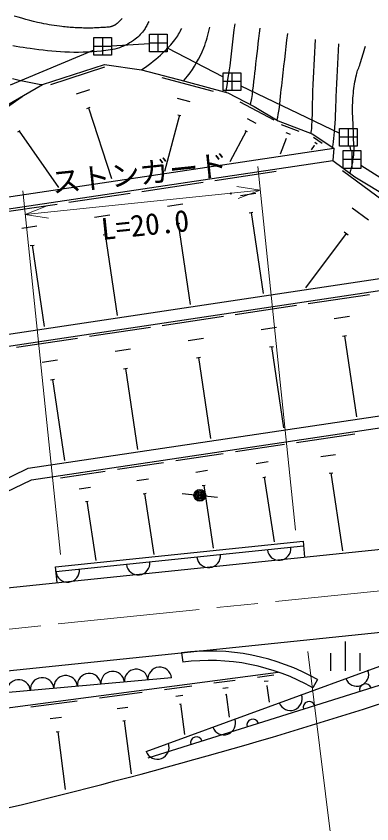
# Model space of a CAD drawing. Units: millimetres, scale not verified. Extents: x 40000 to 680000, y 20000 to 380000.
# Drawn here: x 498859 to 528975, y 265178 to 333673 of the extents above; entities that cross this region are included whole.
import ezdxf
from ezdxf.enums import TextEntityAlignment as Align

# ---------------------------------------------------------------- set-up
doc = ezdxf.new("R2010")
doc.units = ezdxf.units.MM
doc.header["$LTSCALE"] = 1000
doc.linetypes.add('CHAIN', pattern=[18.5, 12, -1.5, 3.5, -1.5])
for name, color, linetype, lineweight in [('M-BGD', 7, 'Continuous', 25), ('M-BMK', 2, 'CHAIN', 13), ('M-STR-HTXT', 7, 'Continuous', 13)]:
    doc.layers.add(name, color=color, linetype=linetype, lineweight=lineweight)
doc.styles.add('@ＭＳ ゴシック', font='')
doc.styles.add('ＭＳ ゴシック', font='')
doc.styles.get('@ＭＳ ゴシック').set_extended_font_data('@MS Gothic')
doc.styles.get('ＭＳ ゴシック').set_extended_font_data('MS Gothic')

msp = doc.modelspace()

# ---------------------------------------------------------------- linework, layer by layer
at = {"layer": 'M-BGD'}
for p, q in [((505434, 330356), (505434, 331856)), ((505434, 331856), (506934, 331856)), ((506184, 330356), (506184, 331856)), ((506934, 331856), (506934, 330356)), ((510137, 330642), (510137, 332142)), ((510137, 332142), (511637, 332142)), ((510887, 330642), (510887, 332142)), ((511637, 332142), (511637, 330642)), ((506934, 331106), (505434, 331106)), ((506934, 331152), (510137, 331347)), ((511637, 331392), (510137, 331392)), ((511637, 331000), (516387, 328514)), ((505434, 330791), (498344, 327810)), ((506934, 330356), (505434, 330356)), ((511637, 330642), (510137, 330642)), ((501098, 327871), (506340, 329577)), ((506340, 329577), (509469, 329124)), ((501803, 327890), (506361, 329374)), ((509469, 329124), (513129, 328156)), ((516393, 327371), (516393, 328871)), ((516393, 328871), (517893, 328871)), ((517143, 327371), (517143, 328871)), ((517893, 328871), (517893, 327371)), ((511192, 328461), (515548, 327309)), ((513129, 328156), (516770, 327184)), ((517893, 328121), (516393, 328121)), ((497531, 325820), (501098, 327871)), ((503957, 327079), (505097, 327450)), ((517887, 327762), (526242, 323762)), ((496267, 324691), (499356, 326852)), ((512480, 326723), (513569, 326434)), ((517893, 327371), (516393, 327371)), ((516770, 327184), (519008, 326003)), ((517796, 326416), (520678, 324894)), ((504830, 325850), (505115, 325943)), ((504972, 325897), (506926, 319894)), ((519008, 326003), (521039, 324790)), ((512678, 325272), (511416, 320501)), ((512542, 325308), (512815, 325236)), ((518420, 324981), (519141, 324601)), ((521039, 324790), (523934, 323707)), ((499011, 323851), (499204, 323986)), ((521291, 324482), (522808, 323914)), ((526242, 322656), (526242, 324156)), ((526242, 324156), (527742, 324156)), ((526992, 322656), (526992, 324156)), ((527742, 324156), (527742, 322656)), ((499108, 323918), (502442, 319153)), ((518324, 323926), (516940, 321306)), ((518234, 323974), (518414, 323879)), ((521662, 323306), (521756, 323270)), ((521690, 323814), (522069, 323672)), ((523934, 323707), (525762, 322464)), ((524030, 323400), (524778, 322891)), ((527742, 323406), (526242, 323406)), ((521709, 323288), (521212, 321959)), ((524099, 322696), (523847, 322325)), ((524076, 322712), (524123, 322681)), ((524158, 322984), (524345, 322857)), ((527742, 322656), (526242, 322656)), ((527114, 322653), (527176, 322266)), ((492989, 317556), (525762, 322464)), ((525762, 322464), (525665, 321438)), ((526548, 320766), (526548, 322266)), ((526548, 322266), (528048, 322266)), ((527298, 320766), (527298, 322266)), ((528048, 322266), (528048, 320766)), ((493288, 316590), (525665, 321438)), ((525665, 321438), (527533, 320058)), ((528048, 321516), (526548, 321516)), ((526480, 320587), (531983, 316521)), ((528048, 320766), (526548, 320766)), ((528048, 321034), (539471, 313697)), ((515687, 319742), (520879, 320519)), ((527533, 320058), (531325, 317735)), ((509506, 318816), (514698, 319594)), ((503325, 317891), (508517, 318668)), ((517868, 318476), (519166, 318670)), ((497144, 316965), (502336, 317743)), ((511686, 317550), (512984, 317744)), ((527324, 317411), (528699, 316395)), ((505505, 316625), (506803, 316819)), ((518588, 316991), (518912, 317039)), ((518750, 317015), (519779, 310142)), ((499324, 315699), (500622, 315893)), ((512406, 316065), (512731, 316114)), ((512569, 316090), (513598, 309216)), ((506225, 315140), (506550, 315188)), ((506388, 315164), (507417, 308291)), ((526792, 315253), (523368, 310620)), ((526620, 315380), (526964, 315125)), ((500044, 314214), (500369, 314263)), ((500206, 314239), (501236, 307365)), ((496429, 306443), (538689, 312771)), ((496728, 305477), (538046, 311664)), ((523597, 309298), (528790, 310075)), ((517416, 308372), (522608, 309150)), ((511235, 307447), (516427, 308224)), ((525778, 308032), (527076, 308226)), ((505054, 306521), (510246, 307299)), ((519597, 307106), (520895, 307301)), ((498873, 305596), (504065, 306373)), ((513416, 306181), (514714, 306375)), ((526498, 306547), (526822, 306596)), ((526660, 306571), (527689, 299698)), ((520317, 305622), (520641, 305670)), ((520479, 305646), (521508, 298772)), ((507234, 305255), (508532, 305450)), ((501053, 304330), (502351, 304524)), ((514136, 304696), (514460, 304745)), ((514298, 304720), (515327, 297847)), ((507954, 303771), (508279, 303819)), ((508117, 303795), (509146, 296921)), ((501773, 302845), (502098, 302894)), ((501936, 302869), (502965, 295996)), ((499868, 295330), (549014, 302689)), ((500168, 294364), (547208, 301407)), ((522604, 297521), (527527, 298258)), ((517432, 296747), (521568, 297366)), ((512376, 295989), (516397, 296592)), ((524671, 296321), (525902, 296505)), ((483816, 287542), (499868, 295330)), ((507433, 295249), (511342, 295835)), ((519169, 295738), (520203, 295893)), ((502600, 294526), (506401, 295095)), ((514064, 295009), (515070, 295159)), ((519742, 294555), (520001, 294594)), ((519872, 294574), (520694, 289086)), ((525354, 294913), (525661, 294959)), ((525508, 294936), (526497, 288326)), ((486847, 287901), (500168, 294364)), ((509074, 294296), (510052, 294442)), ((514622, 293859), (514873, 293896)), ((514748, 293877), (515545, 288552)), ((504196, 293599), (505146, 293741)), ((509617, 293178), (509861, 293214)), ((509739, 293196), (510512, 288029)), ((512922, 293191), (515906, 292880)), ((504723, 292512), (504961, 292548)), ((504842, 292530), (505592, 287519)), ((502182, 286965), (523155, 289140)), ((523168, 289141), (523284, 287794)), ((464516, 281742), (532158, 288708)), ((502224, 286567), (523196, 288742)), ((502224, 286567), (523196, 288742)), ((502320, 285635), (502182, 286965)), ((509870, 271322), (542332, 283206)), ((465233, 274778), (532887, 281747)), ((526751, 278150), (526751, 280650)), ((512865, 279684), (512967, 278891)), ((525501, 278150), (525501, 279650)), ((528001, 278150), (528001, 279650)), ((534017, 278311), (509998, 270751)), ((460000, 270000), (521035, 278052)), ((512011, 277559), (467069, 273529)), ((519291, 277620), (520676, 277803)), ((524382, 277407), (523986, 276712)), ((511426, 276583), (513747, 276889)), ((515591, 277132), (517416, 277373)), ((516348, 276675), (516804, 276735)), ((519865, 277274), (520211, 277319)), ((520050, 276875), (520136, 276887)), ((520093, 276881), (520275, 275503)), ((505908, 275855), (509537, 276334)), ((512388, 276002), (512968, 276078)), ((516591, 276150), (516705, 276165)), ((516648, 276158), (516905, 274216)), ((500097, 275088), (504026, 275607)), ((512698, 275334), (512843, 275353)), ((507412, 274946), (508320, 275065)), ((512770, 275344), (513110, 272767)), ((501726, 274104), (502708, 274234)), ((507896, 273902), (508123, 273932)), ((508010, 273917), (508603, 269420)), ((502250, 272974), (502496, 273006)), ((502373, 272990), (503019, 268089))]:
    msp.add_line(p, q, dxfattribs=at)
for points in [[(507846, 333481), (507782, 333420), (507719, 333357), (507656, 333295), (507592, 333232), (507529, 333170), (507464, 333110), (507397, 333052), (507328, 332996), (507306, 332979), (507284, 332963), (507261, 332947), (507238, 332932), (507215, 332917), (507191, 332903), (507167, 332890), (507142, 332878), (507104, 332860), (507065, 332843), (507026, 332828), (506987, 332813), (506947, 332800), (506907, 332788), (506866, 332777), (506825, 332767), (506726, 332749), (506626, 332735), (506526, 332726), (506425, 332719), (506324, 332713), (506223, 332709), (506122, 332705), (506021, 332700), (505888, 332692), (505755, 332684), (505622, 332678), (505489, 332672), (505355, 332667), (505222, 332663), (505089, 332661), (504956, 332660), (504820, 332660), (504684, 332662), (504548, 332665), (504412, 332669), (504276, 332674), (504140, 332680), (504004, 332687), (503868, 332694), (503726, 332703), (503584, 332711), (503442, 332721), (503300, 332732), (503158, 332743), (503017, 332756), (502875, 332771), (502734, 332787), (502515, 332814), (502297, 332843), (502079, 332875), (501862, 332908), (501645, 332944), (501428, 332982), (501212, 333024), (500996, 333068), (500664, 333142), (500332, 333223), (500002, 333309), (499673, 333399), (499344, 333490), (499016, 333582), (498687, 333673)], [(510083, 333210), (510038, 333127), (509995, 333043), (509952, 332959), (509910, 332875), (509866, 332792), (509819, 332710), (509770, 332630), (509717, 332552), (509633, 332438), (509545, 332325), (509454, 332215), (509359, 332107), (509261, 332003), (509160, 331903), (509054, 331808), (508943, 331718), (508790, 331605), (508631, 331498), (508468, 331398), (508300, 331305), (508129, 331218), (507955, 331138), (507779, 331064), (507600, 330997), (507415, 330937), (507227, 330886), (507038, 330844), (506846, 330808), (506653, 330777), (506460, 330750), (506266, 330727), (506072, 330706), (505687, 330668), (505300, 330639), (504914, 330619), (504526, 330606), (504139, 330599), (503751, 330600), (503363, 330606), (502976, 330618), (502609, 330636), (502242, 330662), (501875, 330694), (501509, 330732), (501143, 330775), (500778, 330822), (500413, 330872), (500049, 330924), (499751, 330966), (499453, 331009), (499156, 331054), (498859, 331102), (498563, 331155)], [(516616, 327225), (516638, 327331), (516695, 327651), (516747, 327972), (516795, 328295), (516842, 328617), (516890, 328938), (516966, 329448), (517034, 329959), (517098, 330470), (517157, 330982), (517214, 331495), (517271, 332007), (517328, 332520), (517389, 333032)], [(509469, 329124), (509597, 329205), (509822, 329353), (510042, 329510), (510257, 329674), (510467, 329843), (510673, 330018), (510877, 330197), (511077, 330378), (511275, 330561), (511413, 330691), (511548, 330822), (511682, 330956), (511813, 331092), (511942, 331230), (512066, 331372), (512187, 331517), (512303, 331665), (512385, 331779), (512463, 331896), (512536, 332015), (512607, 332137), (512677, 332259), (512746, 332381), (512816, 332503), (512888, 332624)], [(513018, 328185), (513081, 328251), (513368, 328586), (513579, 328859), (513778, 329142), (513965, 329434), (514141, 329732), (514307, 330037), (514463, 330347), (514610, 330661), (514749, 330978), (514832, 331190), (514904, 331405), (514969, 331624), (515027, 331845), (515082, 332066), (515136, 332288), (515192, 332510), (515252, 332730)], [(518710, 326160), (518741, 326320), (518807, 326678), (518863, 327038), (518911, 327399), (518954, 327762), (518993, 328124), (519032, 328487), (519071, 328850), (519113, 329212), (519164, 329642), (519215, 330071), (519265, 330501), (519315, 330931), (519364, 331360), (519413, 331790), (519462, 332220), (519511, 332649)], [(520951, 324842), (520966, 324910), (521010, 325118), (521052, 325326), (521106, 325629), (521151, 325934), (521189, 326239), (521222, 326546), (521252, 326853), (521280, 327160), (521310, 327467), (521343, 327773), (521408, 328327), (521471, 328880), (521535, 329433), (521598, 329987), (521661, 330540), (521723, 331094), (521786, 331647), (521849, 332201)], [(523833, 323745), (523845, 323833), (523863, 323970), (523882, 324150), (523898, 324330), (523909, 324511), (523919, 324692), (523926, 324873), (523932, 325054), (523938, 325235), (523944, 325416), (523950, 325586), (523954, 325755), (523957, 325925), (523959, 326095), (523961, 326264), (523964, 326434), (523967, 326604), (523972, 326773), (523991, 327320), (524013, 327866), (524037, 328413), (524062, 328959), (524089, 329505), (524115, 330051), (524142, 330598), (524168, 331144), (524194, 331690)], [(525654, 322537), (525688, 322766), (525724, 323036), (525756, 323307), (525786, 323579), (525814, 323850), (525847, 324221), (525873, 324592), (525894, 324964), (525910, 325336), (525925, 325708), (525938, 326081), (525952, 326453), (525969, 326825), (525995, 327387), (526021, 327949), (526046, 328511), (526071, 329073), (526095, 329635), (526120, 330197), (526144, 330760), (526169, 331322)], [(527340, 321251), (527356, 321359), (527375, 321467), (527393, 321574), (527412, 321682), (527429, 321789), (527444, 321897), (527456, 322005), (527465, 322114), (527470, 322259), (527470, 322404), (527466, 322550), (527459, 322695), (527451, 322841), (527442, 322986), (527435, 323132), (527429, 323277), (527425, 323418), (527421, 323559), (527418, 323700), (527414, 323841), (527410, 323981), (527406, 324122), (527402, 324263), (527397, 324404), (527391, 324542), (527384, 324679), (527376, 324816), (527368, 324954), (527360, 325091), (527354, 325228), (527349, 325366), (527347, 325503), (527347, 325707), (527349, 325911), (527352, 326114), (527358, 326318), (527366, 326521), (527377, 326724), (527392, 326927), (527410, 327130), (527431, 327328), (527455, 327525), (527481, 327722), (527511, 327919), (527544, 328115), (527580, 328310), (527621, 328505), (527667, 328698), (527699, 328819), (527736, 328939), (527776, 329057), (527819, 329175), (527862, 329293), (527905, 329411), (527947, 329529), (527987, 329648), (528045, 329833), (528103, 330018), (528159, 330203), (528215, 330389), (528271, 330575), (528327, 330760), (528383, 330946), (528439, 331132)], [(498551, 328390), (499109, 328255), (499670, 328131), (500232, 328018), (500797, 327918), (501098, 327871)], [(527340, 321251), (527340, 321250), (527264, 320914), (527170, 320582), (527101, 320377)]]:
    msp.add_lwpolyline(points, dxfattribs=at)
for centre, radius in [((517043, 318638), 50), ((514414, 293035), 500), ((514414, 293035), 400), ((514414, 293035), 300), ((514414, 293035), 200), ((514414, 293035), 100)]:
    msp.add_circle(centre, radius, dxfattribs=at)
for centre, radius, start, end in [((396214, 691510), 437031, 283.35242, 293.03661), ((521122, 288527), 1000, 185.92268, 5.92268), ((515154, 287908), 1000, 185.92268, 5.92268), ((509186, 287289), 1000, 185.92268, 5.92268), ((503218, 286670), 1000, 185.92268, 5.92268), ((396214, 691510), 448031, 283.34569, 293.37648), ((515221, 261338), 18496, 60.31089, 97.3166), ((515221, 261338), 17696, 60.31089, 97.3166), ((396214, 691510), 450031, 283.34449, 293.43644), ((507031, 277112), 1000, 5.12398, 185.12398), ((509023, 277291), 1000, 5.12398, 185.12398), ((511015, 277470), 1000, 5.12398, 185.12398), ((527712, 277854), 1000, 200.10775, 20.10775), ((501055, 276577), 1000, 5.12398, 185.12398), ((503047, 276755), 1000, 5.12398, 185.12398), ((505039, 276934), 1000, 5.12398, 185.12398), ((499063, 276398), 1000, 5.12398, 185.12398), ((528436, 276554), 500, 17.47119, 197.47119), ((522078, 275791), 1000, 200.10775, 20.10775), ((523666, 275053), 500, 17.47119, 197.47119), ((516444, 273729), 1000, 200.10775, 20.10775), ((518897, 273552), 500, 17.47119, 197.47119), ((510809, 271666), 1000, 200.10775, 20.10775), ((514128, 272051), 500, 17.47119, 197.47119), ((396214, 691510), 461031, 283.3381, 293.35787)]:
    msp.add_arc(centre, radius, start, end, dxfattribs=at)
at = {"layer": 'M-BMK'}
msp.add_line((465620, 278337), (532517, 285227), dxfattribs=at)
at = {"layer": 'M-STR-HTXT'}
for p, q in [((522512, 290079), (519313, 320913)), ((519520, 318924), (517545, 319240)), ((502619, 288015), (499420, 318850)), ((499626, 316860), (519520, 318924)), ((517652, 318210), (519520, 318924)), ((501495, 317575), (499626, 316860)), ((499626, 316860), (501601, 316545)), ((523553, 279780), (527969, 244052))]:
    msp.add_line(p, q, dxfattribs=at)

# ---------------------------------------------------------------- texts
at = {"layer": 'M-STR-HTXT', "style": 'ＭＳ ゴシック'}
msp.add_text('ストンガード', height=1833, rotation=5.923, dxfattribs=at).set_placement((509470, 318887), align=Align.BOTTOM_CENTER)
at = {"layer": 'M-STR-HTXT', "style": '@ＭＳ ゴシック'}
msp.add_text('L=20.0', height=1833, rotation=5.923, dxfattribs=at).set_placement((509676, 316898), align=Align.TOP_CENTER)

doc.saveas('drawing.dxf')
